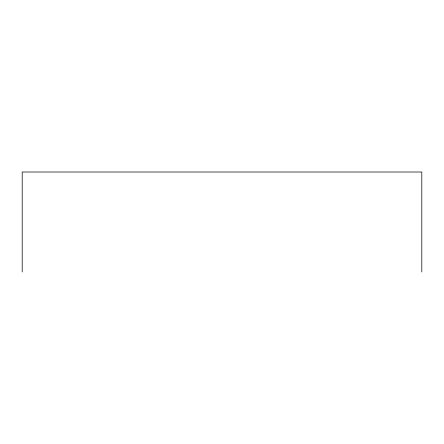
<?xml version="1.0" encoding="UTF-8"?>
<svg xmlns="http://www.w3.org/2000/svg" width="444" height="444" viewBox="0 0 444 444"><rect width="100%" height="100%" fill="white"/><g stroke="black" fill="none" stroke-linecap="round" stroke-linejoin="round"><path stroke-width="0.67" d="M421.8 271.989L421.8 172.011L22.2 172.011L22.2 271.989"/></g></svg>
